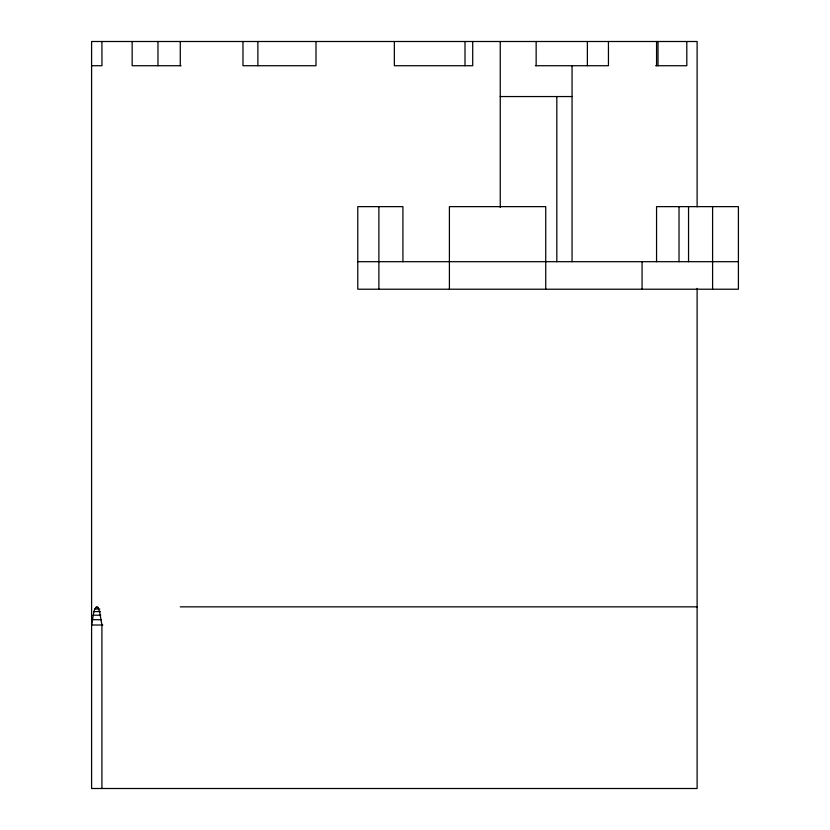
<?xml version="1.0" encoding="UTF-8"?>
<svg xmlns="http://www.w3.org/2000/svg" width="830" height="830" viewBox="0 0 830 830"><rect width="100%" height="100%" fill="white"/><g stroke="black" fill="none" stroke-linecap="round" stroke-linejoin="round"><path stroke-width="1.25" d="M101.914 788.5L101.914 625.011L99.59 611.596L97.722 607.373L96.747 606.844L94.828 608.971L93.915 611.596L91.591 625.011L102.806 625.011M91.591 65.726L101.966 65.726L101.914 41.5M181.065 65.726L132.157 65.726L132.157 41.5M535.402 65.726L608.442 65.726L608.442 41.5M655.638 65.726L686.804 65.726L686.804 41.5M500.22 96.55L572.057 96.55M357.782 261.689L738.41 261.689M180.276 606.844L697.117 606.844M95.782 607.373L98.272 607.373M94.828 608.971L99.797 608.971M93.915 611.596L100.378 611.596M93.064 615.196L100.741 615.196M92.275 619.699L101.136 619.699M712.597 206.639L712.597 289.214M697.117 206.826L697.117 41.5L91.591 41.5L91.591 788.5L697.117 788.5L697.117 288.384M688.547 206.639L688.547 261.689M679.023 206.639L679.023 261.689M658.014 41.5L658.014 65.726M656.561 41.5L656.561 65.726M656.561 261.689L656.561 206.639L738.41 206.639L738.41 289.214L357.782 289.214L357.782 206.639L402.924 206.639L402.924 261.689M642.078 261.689L642.078 289.214M587.37 41.5L587.37 65.726M572.057 65.726L572.057 261.689M556.826 96.55L556.826 261.689M545.735 289.214L545.735 206.639L449.404 206.639L449.404 289.214M536.149 41.5L536.149 65.726M500.251 41.5L500.251 207.5M472.716 41.5L472.716 65.726L394.354 65.726L394.354 41.5M465.008 41.5L465.008 65.726M378.885 206.639L378.885 289.214M315.991 41.5L315.991 65.726L242.972 65.726L242.972 41.5M257.881 41.5L257.881 65.726M180.276 41.5L180.276 65.726M157.97 41.5L157.97 65.726"/></g></svg>
